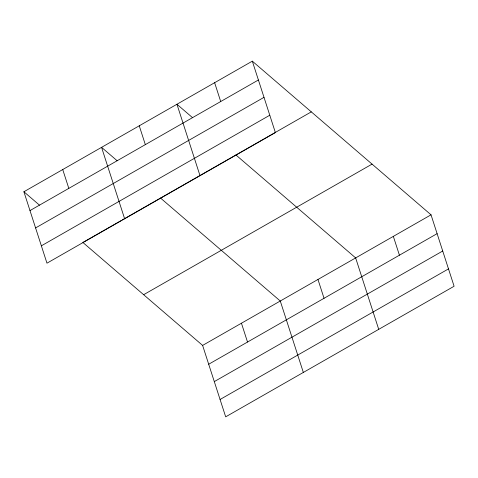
<?xml version="1.0" encoding="UTF-8"?>
<svg xmlns="http://www.w3.org/2000/svg" width="478" height="478" viewBox="0 0 478 478"><rect width="100%" height="100%" fill="white"/><g stroke="black" fill="none" stroke-linecap="round" stroke-linejoin="round"><path stroke-width="0.72" d="M252.318 61.16L275.388 132.585L46.969 263.175L23.9 191.75L252.318 61.16L431.031 214.825L454.1 286.25L225.682 416.84L202.612 345.415L82.873 242.46L121.705 220.262M29.983 210.577L258.401 79.987M35.587 227.934L264.005 97.345M41.365 245.817L269.783 115.228M122.356 219.892L311.298 111.87M143.639 294.705L372.057 164.115M202.612 345.415L431.031 214.825M208.689 364.242L437.113 233.652M214.299 381.599L442.718 251.01M220.071 399.483L448.495 268.893M192.52 117.648L176.944 104.258L200.013 175.677M235.917 154.968L355.65 257.923L378.719 329.342M117.14 160.745L101.563 147.349L124.633 218.775M160.536 198.059L280.275 301.015L303.345 372.44M23.9 191.75L39.477 205.146M393.34 236.377L399.423 255.198M317.966 279.469L324.042 298.296M214.634 82.706L220.711 101.533M241.444 323.218L247.52 342.039M139.253 125.804L145.33 144.625M62.732 169.553L68.814 188.374"/></g></svg>
